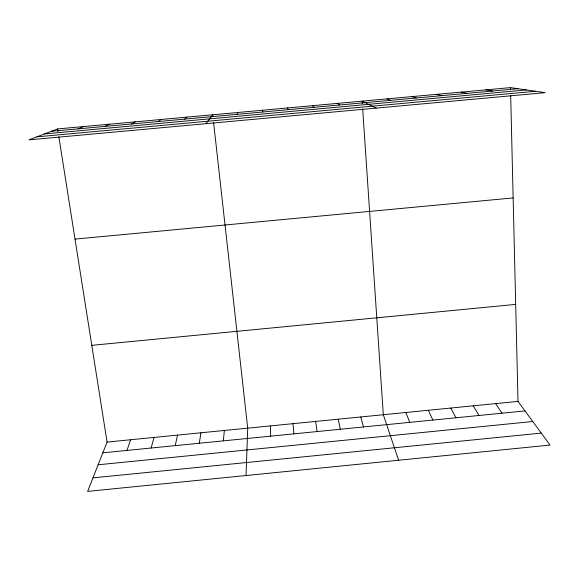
<?xml version="1.0" encoding="UTF-8"?>
<svg xmlns="http://www.w3.org/2000/svg" width="579" height="579" viewBox="0 0 579 579"><rect width="100%" height="100%" fill="white"/><g stroke="black" fill="none" stroke-linecap="round" stroke-linejoin="round"><path stroke-width="0.87" d="M246.039 475.518L247.718 428.156L213.6 122.61M223.335 440.858L224.348 430.472M199.292 443.246L200.942 432.788M175.22 445.635L177.514 435.104M151.119 448.03L154.057 437.427M126.989 450.426L130.579 439.751M236.999 114.353L237.708 112.5M58.848 136.76L107.072 442.081L87.632 491.39L550.05 445.07L518.01 401.392L510.685 95.448M205.943 123.682L212.725 114.78L212.92 116.517M184.708 119.122L186.959 117.132M158.125 121.547L161.15 119.484M131.505 123.978L135.32 121.843M104.85 126.41L109.445 124.203M78.158 128.849L83.55 126.562M57.61 128.929L28.95 139.865L545.179 92.662L510.497 87.61L57.61 128.929L58.023 131.542M92.958 477.863L541.271 433.106M107.072 442.081L518.01 401.392M102.838 452.821L524.994 410.916M98.119 464.778L532.767 421.512M91.793 345.345L515.686 304.395M75.009 239.098L513.139 197.924M44.511 133.93L526.362 89.926M36.882 136.839L535.589 91.265M51.43 131.288L517.988 88.703M485.853 89.861L492.599 91.019M461.174 92.112L467.188 93.342M436.465 94.37L441.741 95.665M411.727 96.621L416.258 97.989M386.96 98.886L390.745 100.319M376.263 108.107L362.157 101.144L362.338 103.757M337.333 103.409L339.627 104.98M312.472 105.682L314.021 107.318M495.617 403.614L502 413.196M473.209 405.828L478.985 415.483M450.773 408.05L455.941 417.77M287.582 107.947L288.378 109.663M428.308 410.272L432.868 420.065M405.821 412.501L409.773 422.352M398.613 460.24L383.312 414.73L362.686 108.982M360.775 416.96L363.496 426.947M338.216 419.196L340.322 429.249M315.627 421.432L317.118 431.55M293.017 423.669L293.893 433.859M262.656 110.22L262.707 112M510.497 87.61L510.54 89.354M270.386 425.912L270.639 436.161"/></g></svg>
